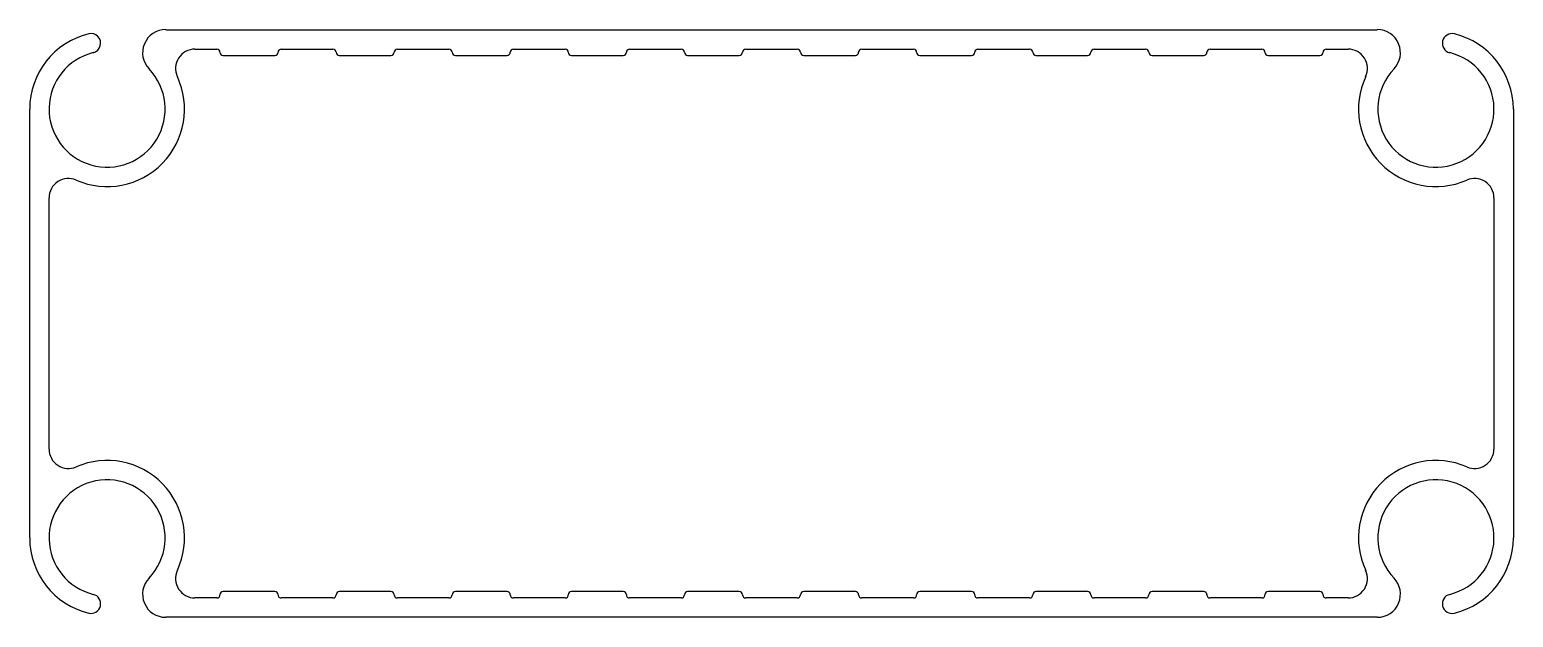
# Model space of a CAD drawing. Extents: x 2273 to 2503, y 1194 to 1285.
import ezdxf

# ---------------------------------------------------------------- set-up
doc = ezdxf.new("R2010")
doc.units = 0
doc.layers.get('0').update_dxf_attribs({"linetype": 'CONTINUOUS'})

msp = doc.modelspace()

# ---------------------------------------------------------------- linework, layer by layer
for p, q in [((2294.47, 1284.96), (2482.29, 1284.96)), ((2298.99, 1281.96), (2302.38, 1281.96)), ((2312.38, 1281.96), (2320.38, 1281.96)), ((2330.38, 1281.96), (2338.38, 1281.96)), ((2348.38, 1281.96), (2356.38, 1281.96)), ((2366.38, 1281.96), (2374.38, 1281.96)), ((2384.38, 1281.96), (2392.38, 1281.96)), ((2402.38, 1281.96), (2410.38, 1281.96)), ((2420.38, 1281.96), (2428.38, 1281.96)), ((2438.38, 1281.96), (2446.38, 1281.96)), ((2456.38, 1281.96), (2464.38, 1281.96)), ((2474.38, 1281.96), (2477.76, 1281.96)), ((2303.38, 1280.96), (2311.38, 1280.96)), ((2321.38, 1280.96), (2329.38, 1280.96)), ((2339.38, 1280.96), (2347.38, 1280.96)), ((2357.38, 1280.96), (2365.38, 1280.96)), ((2375.38, 1280.96), (2383.38, 1280.96)), ((2393.38, 1280.96), (2401.38, 1280.96)), ((2411.38, 1280.96), (2419.38, 1280.96)), ((2429.38, 1280.96), (2437.38, 1280.96)), ((2447.38, 1280.96), (2455.38, 1280.96)), ((2465.38, 1280.96), (2473.38, 1280.96)), ((2273.38, 1206.26), (2273.38, 1272.67)), ((2503.38, 1272.67), (2503.38, 1206.26)), ((2276.38, 1220.01), (2276.38, 1258.92)), ((2500.38, 1258.92), (2500.38, 1220.01)), ((2302.38, 1196.96), (2298.99, 1196.96)), ((2311.38, 1197.96), (2303.38, 1197.96)), ((2320.38, 1196.96), (2312.38, 1196.96)), ((2329.38, 1197.96), (2321.38, 1197.96)), ((2338.38, 1196.96), (2330.38, 1196.96)), ((2347.38, 1197.96), (2339.38, 1197.96)), ((2356.38, 1196.96), (2348.38, 1196.96)), ((2365.38, 1197.96), (2357.38, 1197.96)), ((2374.38, 1196.96), (2366.38, 1196.96)), ((2383.38, 1197.96), (2375.38, 1197.96)), ((2392.38, 1196.96), (2384.38, 1196.96)), ((2401.38, 1197.96), (2393.38, 1197.96)), ((2410.38, 1196.96), (2402.38, 1196.96)), ((2419.38, 1197.96), (2411.38, 1197.96)), ((2428.38, 1196.96), (2420.38, 1196.96)), ((2437.38, 1197.96), (2429.38, 1197.96)), ((2446.38, 1196.96), (2438.38, 1196.96)), ((2455.38, 1197.96), (2447.38, 1197.96)), ((2464.38, 1196.96), (2456.38, 1196.96)), ((2473.38, 1197.96), (2465.38, 1197.96)), ((2477.76, 1196.96), (2474.38, 1196.96)), ((2482.29, 1193.96), (2294.47, 1193.96))]:
    msp.add_line(p, q)
for centre, radius, start, end in [((2285.38, 1272.67), 12, 103.7741, 180), ((2282.88, 1282.86), 1.5, 283.7741, 103.7741), ((2294.47, 1281.38), 3.59, 90, 223.7831), ((2482.29, 1281.38), 3.59, 316.2169, 90), ((2493.88, 1282.86), 1.5, 76.2259, 256.2259), ((2491.38, 1272.67), 12, 0, 76.2259), ((2285.38, 1272.67), 9, 103.7741, 43.7831), ((2298.99, 1278.96), 3, 90, 204.8285), ((2302.38, 1281.46), 0.5, 0, 90), ((2303.38, 1281.46), 0.5, 180, 270), ((2311.38, 1281.46), 0.5, 270, 360), ((2312.38, 1281.46), 0.5, 90, 180), ((2320.38, 1281.46), 0.5, 0, 90), ((2321.38, 1281.46), 0.5, 180, 270), ((2329.38, 1281.46), 0.5, 270, 360), ((2330.38, 1281.46), 0.5, 90, 180), ((2338.38, 1281.46), 0.5, 0, 90), ((2339.38, 1281.46), 0.5, 180, 270), ((2347.38, 1281.46), 0.5, 270, 360), ((2348.38, 1281.46), 0.5, 90, 180), ((2356.38, 1281.46), 0.5, 0, 90), ((2357.38, 1281.46), 0.5, 180, 270), ((2365.38, 1281.46), 0.5, 270, 360), ((2366.38, 1281.46), 0.5, 90, 180), ((2374.38, 1281.46), 0.5, 0, 90), ((2375.38, 1281.46), 0.5, 180, 270), ((2383.38, 1281.46), 0.5, 270, 360), ((2384.38, 1281.46), 0.5, 90, 180), ((2392.38, 1281.46), 0.5, 0, 90), ((2393.38, 1281.46), 0.5, 180, 270), ((2401.38, 1281.46), 0.5, 270, 360), ((2402.38, 1281.46), 0.5, 90, 180), ((2410.38, 1281.46), 0.5, 0, 90), ((2411.38, 1281.46), 0.5, 180, 270), ((2419.38, 1281.46), 0.5, 270, 360), ((2420.38, 1281.46), 0.5, 90, 180), ((2428.38, 1281.46), 0.5, 0, 90), ((2429.38, 1281.46), 0.5, 180, 270), ((2437.38, 1281.46), 0.5, 270, 360), ((2438.38, 1281.46), 0.5, 90, 180), ((2446.38, 1281.46), 0.5, 0, 90), ((2447.38, 1281.46), 0.5, 180, 270), ((2455.38, 1281.46), 0.5, 270, 360), ((2456.38, 1281.46), 0.5, 90, 180), ((2464.38, 1281.46), 0.5, 0, 90), ((2465.38, 1281.46), 0.5, 180, 270), ((2473.38, 1281.46), 0.5, 270, 360), ((2474.38, 1281.46), 0.5, 90, 180), ((2477.76, 1278.96), 3, 335.1715, 90), ((2491.38, 1272.67), 9, 136.2169, 76.2259), ((2285.38, 1272.67), 12, 246.4218, 24.8285), ((2491.38, 1272.67), 12, 155.1715, 293.5782), ((2279.38, 1258.92), 3, 66.4218, 180), ((2497.38, 1258.92), 3, 0, 113.5782), ((2279.38, 1220.01), 3, 180, 293.5782), ((2497.38, 1220.01), 3, 246.4218, 360), ((2285.38, 1206.26), 12, 335.1715, 113.5782), ((2491.38, 1206.26), 12, 66.4218, 204.8285), ((2285.38, 1206.26), 9, 316.2169, 256.2259), ((2491.38, 1206.26), 9, 283.7741, 223.7831), ((2285.38, 1206.26), 12, 180, 256.2259), ((2491.38, 1206.26), 12, 283.7741, 0), ((2298.99, 1199.96), 3, 155.1715, 270), ((2477.76, 1199.96), 3, 270, 24.8285), ((2294.47, 1197.55), 3.59, 136.2169, 270), ((2482.29, 1197.55), 3.59, 270, 43.7831), ((2282.88, 1196.06), 1.5, 256.2259, 76.2259), ((2302.38, 1197.46), 0.5, 270, 360), ((2303.38, 1197.46), 0.5, 90, 180), ((2311.38, 1197.46), 0.5, 0, 90), ((2312.38, 1197.46), 0.5, 180, 270), ((2320.38, 1197.46), 0.5, 270, 360), ((2321.38, 1197.46), 0.5, 90, 180), ((2329.38, 1197.46), 0.5, 0, 90), ((2330.38, 1197.46), 0.5, 180, 270), ((2338.38, 1197.46), 0.5, 270, 360), ((2339.38, 1197.46), 0.5, 90, 180), ((2347.38, 1197.46), 0.5, 0, 90), ((2348.38, 1197.46), 0.5, 180, 270), ((2356.38, 1197.46), 0.5, 270, 360), ((2357.38, 1197.46), 0.5, 90, 180), ((2365.38, 1197.46), 0.5, 0, 90), ((2366.38, 1197.46), 0.5, 180, 270), ((2374.38, 1197.46), 0.5, 270, 360), ((2375.38, 1197.46), 0.5, 90, 180), ((2383.38, 1197.46), 0.5, 0, 90), ((2384.38, 1197.46), 0.5, 180, 270), ((2392.38, 1197.46), 0.5, 270, 360), ((2393.38, 1197.46), 0.5, 90, 180), ((2401.38, 1197.46), 0.5, 0, 90), ((2402.38, 1197.46), 0.5, 180, 270), ((2410.38, 1197.46), 0.5, 270, 360), ((2411.38, 1197.46), 0.5, 90, 180), ((2419.38, 1197.46), 0.5, 0, 90), ((2420.38, 1197.46), 0.5, 180, 270), ((2428.38, 1197.46), 0.5, 270, 360), ((2429.38, 1197.46), 0.5, 90, 180), ((2437.38, 1197.46), 0.5, 0, 90), ((2438.38, 1197.46), 0.5, 180, 270), ((2446.38, 1197.46), 0.5, 270, 360), ((2447.38, 1197.46), 0.5, 90, 180), ((2455.38, 1197.46), 0.5, 0, 90), ((2456.38, 1197.46), 0.5, 180, 270), ((2464.38, 1197.46), 0.5, 270, 360), ((2465.38, 1197.46), 0.5, 90, 180), ((2473.38, 1197.46), 0.5, 0, 90), ((2474.38, 1197.46), 0.5, 180, 270), ((2493.88, 1196.06), 1.5, 103.7741, 283.7741)]:
    msp.add_arc(centre, radius, start, end)

doc.saveas('drawing.dxf')
